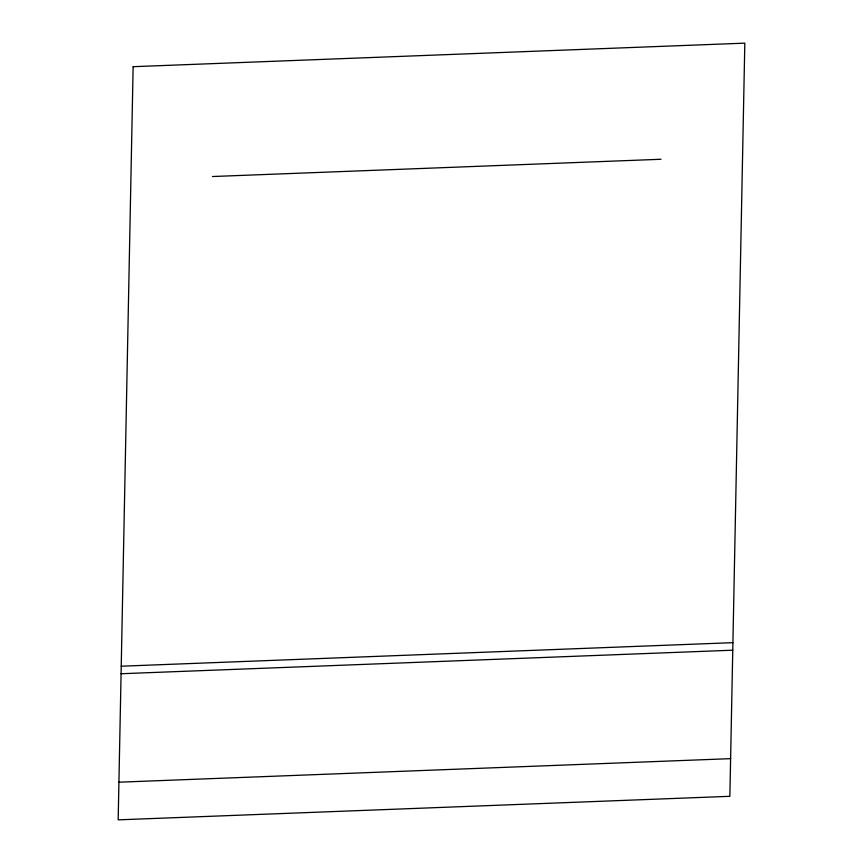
<?xml version="1.0" encoding="UTF-8"?>
<svg xmlns="http://www.w3.org/2000/svg" width="863" height="863" viewBox="0 0 863 863"><rect width="100%" height="100%" fill="white"/><g stroke="black" fill="none" stroke-linecap="round" stroke-linejoin="round"><path stroke-width="1.29" d="M212.46 176.527L661.015 159.267M121.23 666.204L732.914 642.665M121.079 673.733L732.763 650.195M118.932 782.191L730.605 758.653M133.139 66.688L118.177 819.85L729.861 796.312L744.823 43.15L133.139 66.688"/></g></svg>
